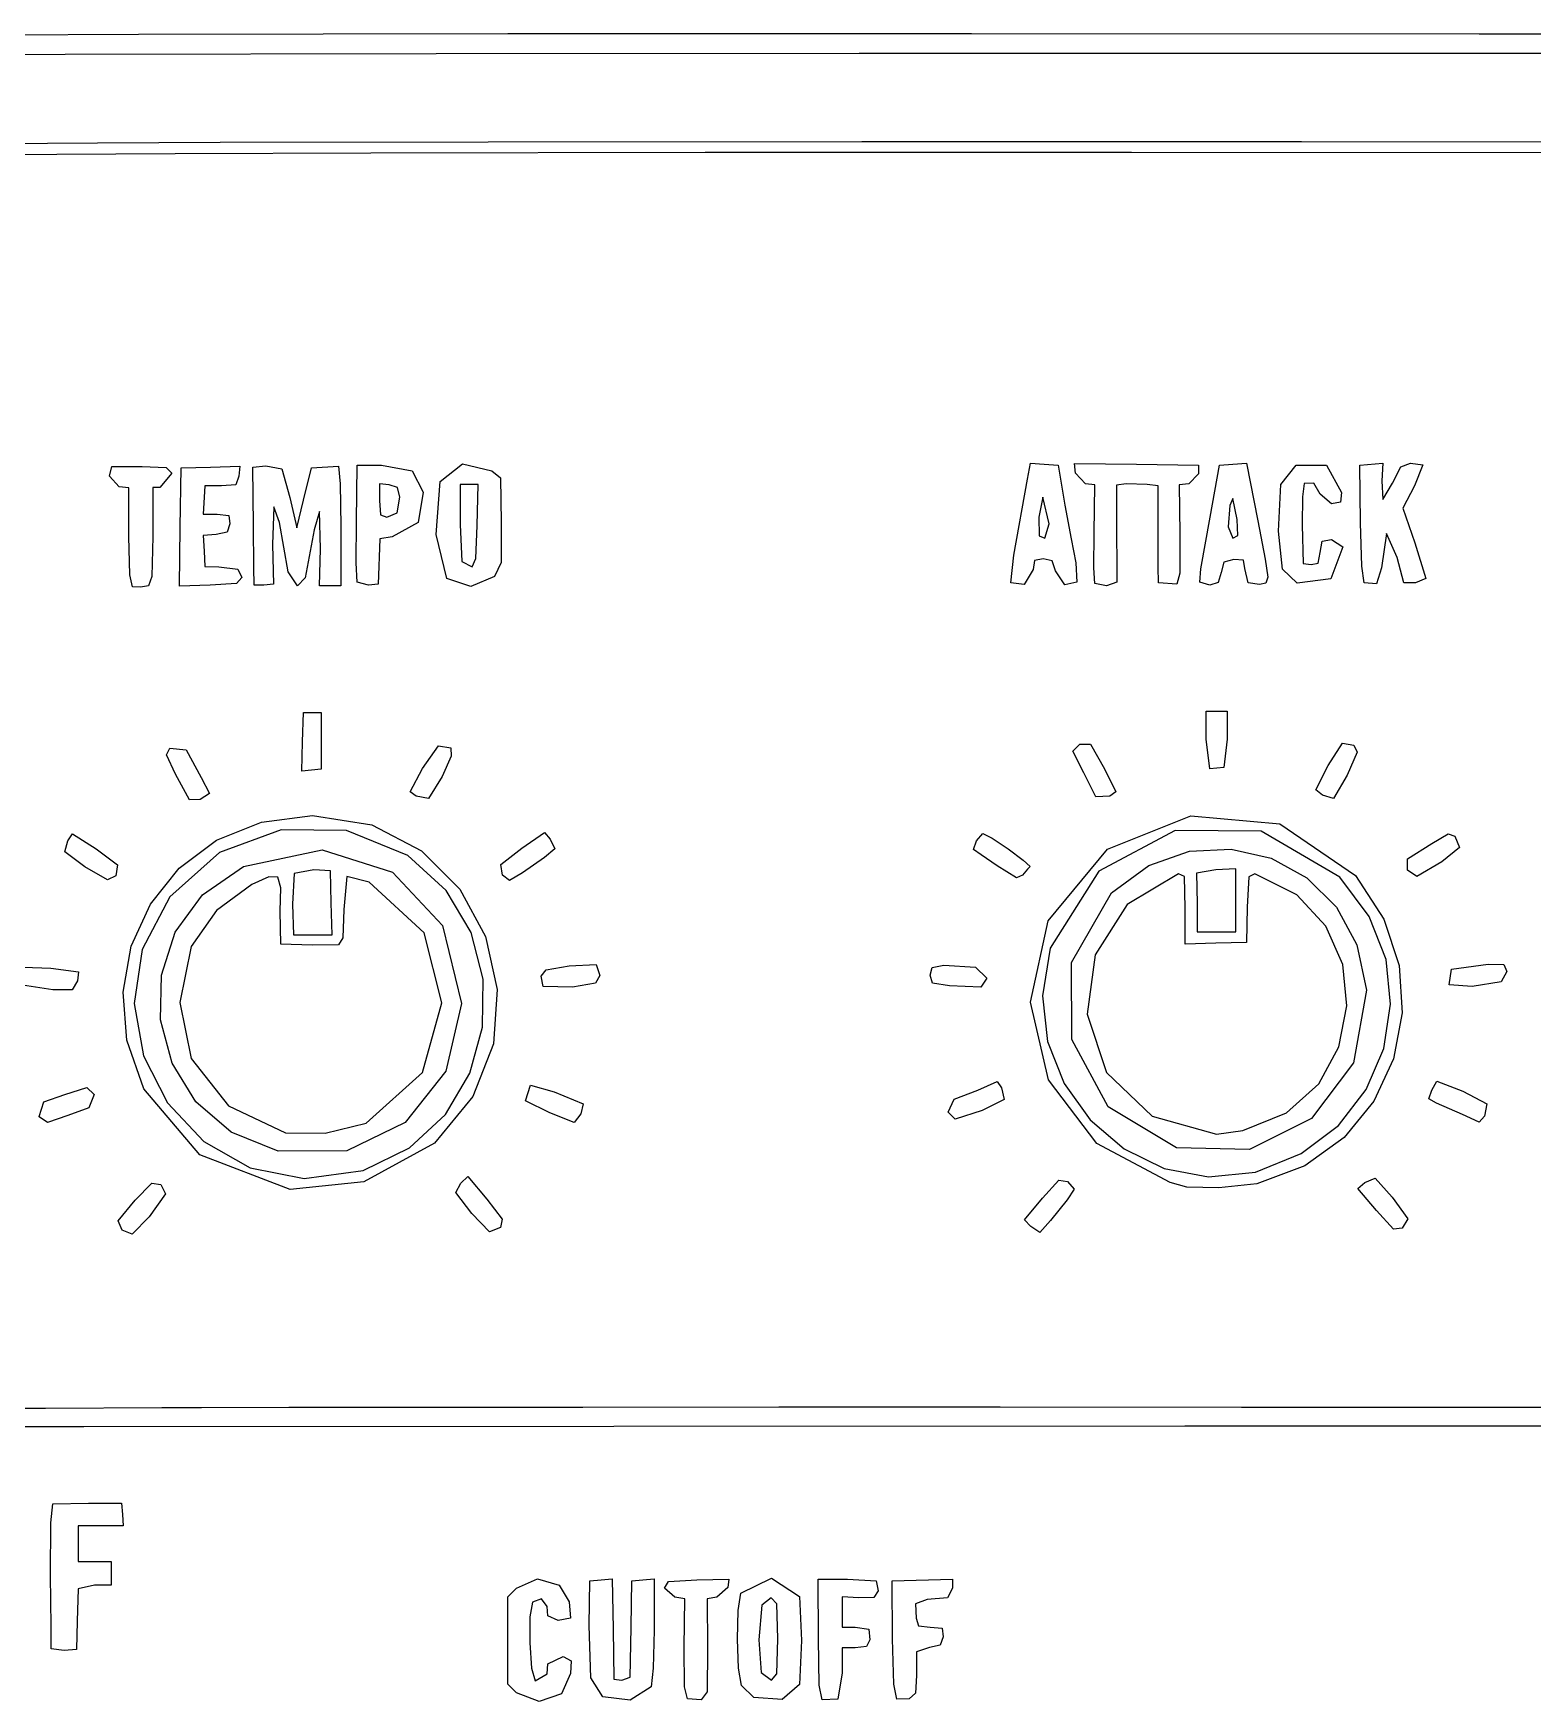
# Model space of a CAD drawing. Extents: x 0 to 142, y 0 to 84.
# Drawn here: x 34.91 to 56.18, y 60.68 to 84.35 of the extents above; entities that cross this region are included whole.
import ezdxf

# ---------------------------------------------------------------- set-up
doc = ezdxf.new("R2010")
doc.units = 0
doc.layers.get('0').update_dxf_attribs({"linetype": 'CONTINUOUS'})

msp = doc.modelspace()

# ---------------------------------------------------------------- linework, layer by layer
at = {"color": 0}
for p, q in [((33.2424, 84.322), (36.4063, 84.3372)), ((36.4063, 84.3372), (41.6429, 84.3456)), ((41.6429, 84.3456), (48.2244, 84.3485)), ((48.2244, 84.3485), (55.4246, 84.3428)), ((55.4246, 84.3428), (60.9974, 84.3386)), ((35.3631, 84.0465), (31.5268, 84.0341)), ((40.6287, 84.0564), (35.3631, 84.0465)), ((46.6302, 84.0617), (40.6287, 84.0564)), ((52.6729, 84.0617), (46.6302, 84.0617)), ((63.5275, 84.0588), (52.6729, 84.0617)), ((34.0486, 82.7857), (35.8235, 82.7952)), ((36.9245, 82.6396), (34.2222, 82.6258)), ((35.8235, 82.7952), (37.5638, 82.8036)), ((39.7013, 82.6505), (36.9245, 82.6396)), ((37.5638, 82.8036), (41.3646, 82.8104)), ((44.4458, 82.6576), (39.7013, 82.6505)), ((41.3646, 82.8104), (46.6644, 82.8132)), ((50.4941, 82.6576), (44.4458, 82.6576)), ((46.6644, 82.8132), (52.9057, 82.8118)), ((57.1817, 82.6505), (50.4941, 82.6576)), ((52.9057, 82.8118), (68.4967, 82.8065)), ((35.9929, 78.0644), (36.0246, 78.2024)), ((36.0246, 78.2024), (36.4546, 78.2024)), ((36.4546, 78.2024), (36.7965, 78.1886)), ((36.7965, 78.1886), (36.8762, 78.1085)), ((36.9976, 77.3437), (37.0099, 78.1816)), ((37.0099, 78.1816), (37.4248, 78.1925)), ((37.4248, 78.1925), (37.8411, 78.2052)), ((37.8411, 78.2052), (37.8273, 78.0658)), ((38.0256, 78.1953), (38.209, 78.2105)), ((38.0351, 77.3631), (38.0256, 78.1953)), ((38.209, 78.2105), (38.4404, 78.1692)), ((38.4404, 78.1692), (38.5519, 77.7628)), ((38.7463, 77.724), (38.8578, 78.1858)), ((38.8578, 78.1858), (39.2423, 78.2077)), ((39.2423, 78.2077), (39.2645, 77.9558)), ((39.4959, 77.421), (39.5069, 78.2228)), ((39.5069, 78.2228), (39.8544, 78.2214)), ((39.8544, 78.2214), (40.2869, 78.1431)), ((40.2869, 78.1431), (40.4414, 77.8397)), ((40.6837, 77.99), (40.9995, 78.2408)), ((40.9995, 78.2408), (41.4196, 78.1431)), ((41.4196, 78.1431), (41.5396, 78.0411)), ((49.0167, 78.0246), (49.0594, 78.2493)), ((49.0594, 78.2493), (49.2552, 78.2366)), ((49.2552, 78.2366), (49.4496, 78.2228)), ((49.4496, 78.2228), (49.5487, 77.6524)), ((49.6962, 78.1057), (49.6824, 78.2436)), ((49.6824, 78.2436), (50.5643, 78.2341)), ((50.5643, 78.2341), (51.4449, 78.2228)), ((51.4449, 78.2228), (51.4449, 78.0962)), ((51.6061, 77.4831), (51.7412, 78.2228)), ((51.7412, 78.2228), (51.9314, 78.2355)), ((51.9314, 78.2355), (52.1229, 78.2479)), ((52.1229, 78.2479), (52.2827, 77.4319)), ((52.6094, 77.9473), (52.8271, 78.2214)), ((52.8271, 78.2214), (53.2585, 78.2204)), ((53.2585, 78.2204), (53.4719, 77.8358)), ((53.7337, 78.2228), (54.0561, 78.2507)), ((53.7422, 77.4016), (53.7337, 78.2228)), ((54.0561, 78.2507), (54.0424, 77.997)), ((54.1927, 77.9653), (54.3112, 78.1967)), ((54.3112, 78.1967), (54.4491, 78.2518)), ((54.4491, 78.2518), (54.6269, 78.2242)), ((54.6269, 78.2242), (54.5056, 77.9268)), ((36.1308, 77.9141), (35.9929, 78.0644)), ((36.2687, 77.9004), (36.1308, 77.9141)), ((36.2687, 77.2086), (36.2687, 77.9004)), ((36.7083, 77.906), (36.6077, 77.906)), ((36.6077, 77.906), (36.6077, 77.2072)), ((36.8762, 78.1085), (36.7083, 77.906)), ((37.3475, 77.9268), (37.3228, 77.5243)), ((37.5804, 77.9268), (37.3475, 77.9268)), ((37.7857, 77.9445), (37.5804, 77.9268)), ((37.8273, 78.0658), (37.7857, 77.9445)), ((39.2645, 77.9558), (39.274, 77.3561)), ((39.9616, 77.9406), (39.824, 77.9544)), ((39.824, 77.9544), (39.824, 77.7187)), ((40.0801, 77.9046), (39.9616, 77.9406)), ((40.1133, 77.7656), (40.0801, 77.9046)), ((40.6287, 77.2365), (40.6837, 77.99)), ((41.2238, 77.9487), (40.9677, 77.9487)), ((40.9677, 77.9487), (40.9677, 77.3811)), ((41.2115, 77.3673), (41.2238, 77.9487)), ((41.5396, 78.0411), (41.5519, 77.4086)), ((48.8213, 76.9454), (49.0167, 78.0246)), ((49.8394, 77.9568), (49.6962, 78.1057)), ((49.9703, 77.9445), (49.8394, 77.9568)), ((49.9607, 77.2583), (49.9703, 77.9445)), ((50.4169, 77.9544), (50.2779, 77.9392)), ((50.2779, 77.9392), (50.2804, 77.2763)), ((50.7132, 77.9487), (50.4169, 77.9544)), ((50.8688, 77.9268), (50.7132, 77.9487)), ((50.8702, 77.2597), (50.8688, 77.9268)), ((51.3059, 77.9558), (51.1665, 77.9431)), ((51.1665, 77.9431), (51.1789, 77.2474)), ((51.4449, 78.0962), (51.3059, 77.9558)), ((52.5762, 77.2844), (52.6094, 77.9473)), ((52.9428, 77.9597), (52.9181, 77.7723)), ((53.0793, 77.9667), (52.9428, 77.9597)), ((53.1675, 77.8083), (53.0793, 77.9667)), ((54.0424, 77.997), (54.059, 77.7325)), ((54.059, 77.7325), (54.1927, 77.9653)), ((54.5056, 77.9268), (54.3401, 77.6111)), ((38.5519, 77.7628), (38.6514, 77.3299)), ((38.6514, 77.3299), (38.7463, 77.724)), ((39.824, 77.7187), (39.8392, 77.5187)), ((40.0763, 77.5437), (40.1133, 77.7656)), ((40.4414, 77.8397), (40.3722, 77.4072)), ((49.2358, 77.7695), (49.1793, 77.4831)), ((49.3254, 77.3878), (49.2358, 77.7695)), ((49.5487, 77.6524), (49.6341, 77.1772)), ((51.8887, 77.6496), (51.8626, 77.3451)), ((51.9285, 77.7476), (51.8887, 77.6496)), ((51.992, 77.4513), (51.9285, 77.7476)), ((52.9181, 77.7723), (52.9153, 77.3726)), ((53.3287, 77.6732), (53.1675, 77.8083)), ((53.4554, 77.6951), (53.3287, 77.6732)), ((53.4719, 77.8358), (53.4554, 77.6951)), ((37.3228, 77.5243), (37.5186, 77.5243)), ((37.5186, 77.5243), (37.6865, 77.5077)), ((37.6865, 77.5077), (37.7003, 77.3878)), ((38.3247, 77.6291), (38.3053, 77.0971)), ((38.403, 77.4086), (38.3247, 77.6291)), ((38.53, 76.7098), (38.403, 77.4086)), ((38.9724, 77.5656), (38.8952, 77.3053)), ((38.9848, 77.035), (38.9724, 77.5656)), ((39.4931, 76.8368), (39.4959, 77.421)), ((39.8392, 77.5187), (39.926, 77.4831)), ((39.926, 77.4831), (40.0763, 77.5437)), ((41.5519, 77.4086), (41.5491, 76.8396)), ((49.1793, 77.4831), (49.1822, 77.2199)), ((51.4752, 76.7524), (51.6061, 77.4831)), ((52.003, 77.2252), (51.992, 77.4513)), ((52.2827, 77.4319), (52.3889, 76.8862)), ((54.3401, 77.6111), (54.5123, 77.119)), ((36.2797, 76.6657), (36.2687, 77.2086)), ((36.6077, 77.2072), (36.5951, 76.6438)), ((36.9866, 76.5059), (36.9976, 77.3437)), ((37.5049, 77.2365), (37.3228, 77.2238)), ((37.3228, 77.2238), (37.3352, 77.0033)), ((37.6619, 77.2693), (37.5049, 77.2365)), ((37.7003, 77.3878), (37.6619, 77.2693)), ((38.0421, 76.7704), (38.0351, 77.3631)), ((38.8952, 77.3053), (38.7696, 76.6244)), ((39.274, 77.3561), (39.274, 76.5087)), ((39.8279, 77.1758), (39.8032, 76.5309)), ((40.0057, 77.2047), (39.8279, 77.1758)), ((40.3722, 77.4072), (40.0057, 77.2047)), ((40.7804, 76.6149), (40.6287, 77.2365)), ((40.9677, 77.3811), (40.9924, 76.8544)), ((41.1896, 76.896), (41.2115, 77.3673)), ((49.1822, 77.2199), (49.2637, 77.1867)), ((49.2637, 77.1867), (49.3254, 77.3878)), ((49.6341, 77.1772), (49.7032, 76.8368)), ((49.9593, 76.7652), (49.9607, 77.2583)), ((50.2804, 77.2763), (50.2832, 76.7941)), ((50.8702, 76.7775), (50.8702, 77.2597)), ((51.1789, 77.2474), (51.1761, 76.6907)), ((51.8626, 77.3451), (51.9285, 77.1867)), ((51.9285, 77.1867), (52.003, 77.2252)), ((52.6355, 76.7443), (52.5762, 77.2844)), ((52.9153, 77.3726), (52.9262, 76.8269)), ((53.7602, 76.787), (53.7422, 77.4016)), ((54.1087, 77.2502), (54.0385, 76.7662)), ((54.2604, 76.9112), (54.1087, 77.2502)), ((37.3352, 77.0033), (37.3475, 76.7842)), ((38.3053, 77.0971), (38.3219, 76.5309)), ((38.971, 76.5087), (38.9848, 77.035)), ((48.7786, 76.55), (48.8213, 76.9454)), ((53.1386, 76.8297), (53.1675, 76.9828)), ((53.1675, 76.9828), (53.1978, 77.1412)), ((53.1978, 77.1412), (53.3287, 77.1645)), ((53.4913, 77.0611), (53.3178, 76.6106)), ((53.3287, 77.1645), (53.4913, 77.0611)), ((54.5123, 77.119), (54.6696, 76.612)), ((37.3475, 76.7842), (37.5461, 76.7789)), ((37.5461, 76.7789), (37.8146, 76.7443)), ((37.8146, 76.7443), (37.87, 76.6258)), ((38.0464, 76.5168), (38.0421, 76.7704)), ((38.6609, 76.5087), (38.53, 76.7098)), ((39.5055, 76.5609), (39.4931, 76.8368)), ((40.9924, 76.8544), (41.1371, 76.7775)), ((41.1371, 76.7775), (41.1896, 76.896)), ((41.5491, 76.8396), (41.4542, 76.6424)), ((49.0954, 76.7429), (48.9673, 76.5267)), ((49.1162, 76.8696), (49.0954, 76.7429)), ((49.24, 76.8904), (49.1162, 76.8696)), ((49.367, 76.8657), (49.24, 76.8904)), ((49.4136, 76.7211), (49.367, 76.8657)), ((49.5445, 76.5253), (49.4136, 76.7211)), ((49.7032, 76.8368), (49.7156, 76.5598)), ((49.9703, 76.5404), (49.9593, 76.7652)), ((50.2832, 76.7941), (50.2832, 76.5623)), ((50.873, 76.5514), (50.8702, 76.7775)), ((51.4615, 76.5598), (51.4752, 76.7524)), ((51.7631, 76.6988), (51.7218, 76.5556)), ((51.8033, 76.8463), (51.7631, 76.6988)), ((51.9423, 76.8823), (51.8033, 76.8463)), ((52.0788, 76.8752), (51.9423, 76.8823)), ((52.1021, 76.7553), (52.0788, 76.8752)), ((52.1462, 76.5528), (52.1021, 76.7553)), ((52.3889, 76.8862), (52.426, 76.63)), ((52.8422, 76.5485), (52.6355, 76.7443)), ((52.9262, 76.8269), (53.0408, 76.8131)), ((53.0408, 76.8131), (53.1386, 76.8297)), ((53.7944, 76.5514), (53.7602, 76.787)), ((54.0385, 76.7662), (53.9679, 76.5376)), ((54.3567, 76.5514), (54.2604, 76.9112)), ((36.3209, 76.4949), (36.2797, 76.6657)), ((36.4314, 76.4907), (36.3209, 76.4949)), ((36.5471, 76.5087), (36.4314, 76.4907)), ((36.5951, 76.6438), (36.5471, 76.5087)), ((37.4205, 76.5182), (36.9866, 76.5059)), ((37.7956, 76.5433), (37.4205, 76.5182)), ((37.87, 76.6258), (37.7956, 76.5433)), ((38.184, 76.5168), (38.0464, 76.5168)), ((38.3219, 76.5309), (38.184, 76.5168)), ((38.7696, 76.6244), (38.6609, 76.5087)), ((39.274, 76.5087), (38.971, 76.5087)), ((39.6656, 76.5168), (39.5055, 76.5609)), ((39.8032, 76.5309), (39.6656, 76.5168)), ((41.118, 76.4977), (40.7804, 76.6149)), ((41.4542, 76.6424), (41.118, 76.4977)), ((48.9673, 76.5267), (48.7786, 76.55)), ((49.7156, 76.5598), (49.5445, 76.5253)), ((50.1371, 76.5101), (49.9703, 76.5404)), ((50.2832, 76.5623), (50.1371, 76.5101)), ((51.1348, 76.5309), (50.873, 76.5514)), ((51.1761, 76.6907), (51.1348, 76.5309)), ((51.6033, 76.5168), (51.4615, 76.5598)), ((51.7218, 76.5556), (51.6033, 76.5168)), ((52.3074, 76.5295), (52.1462, 76.5528)), ((52.397, 76.5485), (52.3074, 76.5295)), ((52.426, 76.63), (52.397, 76.5485)), ((53.3178, 76.6106), (52.8422, 76.5485)), ((53.9679, 76.5376), (53.7944, 76.5514)), ((54.5207, 76.5514), (54.3567, 76.5514)), ((54.6696, 76.612), (54.5207, 76.5514)), ((38.7325, 74.2943), (38.7449, 74.7102)), ((38.7449, 74.7102), (38.9985, 74.7102)), ((38.9985, 74.7102), (38.9985, 73.9055)), ((51.5511, 74.3327), (51.5511, 74.731)), ((51.5511, 74.731), (51.8474, 74.731)), ((51.8474, 74.731), (51.8474, 74.3327)), ((51.6033, 73.9126), (51.5511, 74.3327)), ((51.8474, 74.3327), (51.8019, 73.9292)), ((36.8032, 74.1094), (36.8473, 74.2047)), ((36.9288, 73.8353), (36.8032, 74.1094)), ((36.8473, 74.2047), (37.0787, 74.1811)), ((37.0787, 74.1811), (37.2953, 73.7898)), ((38.7202, 73.8794), (38.7325, 74.2943)), ((40.4315, 73.9151), (40.6605, 74.2379)), ((40.6605, 74.2379), (40.8354, 74.2086)), ((40.8354, 74.2086), (40.8411, 74.0914)), ((49.6577, 74.1645), (49.7582, 74.2611)), ((49.8147, 73.8572), (49.6577, 74.1645)), ((49.7582, 74.2611), (49.9085, 74.2625)), ((49.9085, 74.2625), (50.1082, 73.9126)), ((53.2846, 73.962), (53.4843, 74.2777)), ((53.4843, 74.2777), (53.6483, 74.2474)), ((53.6952, 74.1468), (53.552, 73.8244)), ((53.6483, 74.2474), (53.6952, 74.1468)), ((38.8592, 73.8918), (38.7202, 73.8794)), ((38.9985, 73.9055), (38.8592, 73.8918)), ((40.2565, 73.5873), (40.4315, 73.9151)), ((40.8411, 74.0914), (40.7127, 73.8036)), ((49.9844, 73.5143), (49.8147, 73.8572)), ((50.1082, 73.9126), (50.2722, 73.5859)), ((51.8019, 73.9292), (51.6033, 73.9126)), ((53.1054, 73.6163), (53.2846, 73.962)), ((37.127, 73.473), (36.9288, 73.8353)), ((37.2953, 73.7898), (37.411, 73.5637)), ((40.7127, 73.8036), (40.5183, 73.4921)), ((53.552, 73.8244), (53.3562, 73.4907)), ((37.2816, 73.4797), (37.127, 73.473)), ((37.411, 73.5637), (37.2816, 73.4797)), ((40.3461, 73.5238), (40.2565, 73.5873)), ((40.5183, 73.4921), (40.3461, 73.5238)), ((50.1826, 73.5238), (49.9844, 73.5143)), ((50.2722, 73.5859), (50.1826, 73.5238)), ((53.2007, 73.5376), (53.1054, 73.6163)), ((53.3562, 73.4907), (53.2007, 73.5376)), ((37.513, 72.8984), (38.1483, 73.1573)), ((38.1483, 73.1573), (38.8719, 73.2483)), ((38.8719, 73.2483), (39.715, 73.116)), ((50.1523, 72.7728), (51.3348, 73.2441)), ((51.3348, 73.2441), (52.5942, 73.1326)), ((35.403, 72.8885), (35.4707, 72.989)), ((35.4707, 72.989), (35.8055, 72.777)), ((38.4281, 73.0472), (37.5543, 72.7273)), ((39.3555, 73.0388), (38.4281, 73.0472)), ((40.2262, 72.6817), (39.3555, 73.0388)), ((39.715, 73.116), (40.4192, 72.7509)), ((41.8412, 72.7851), (42.1665, 73.0098)), ((42.1665, 73.0098), (42.2437, 72.9135)), ((42.2437, 72.9135), (42.3115, 72.7756)), ((48.2921, 72.8913), (48.3842, 72.9961)), ((48.3842, 72.9961), (48.514, 72.9287)), ((48.514, 72.9287), (48.7412, 72.777)), ((51.1101, 73.0373), (50.0295, 72.4627)), ((52.3311, 73.0278), (51.1101, 73.0373)), ((53.4501, 72.3731), (52.3311, 73.0278)), ((52.5942, 73.1326), (53.672, 72.3967)), ((54.7522, 72.8528), (54.985, 72.989)), ((54.985, 72.989), (55.0774, 72.959)), ((55.0774, 72.959), (55.1462, 72.795)), ((35.3617, 72.7329), (35.403, 72.8885)), ((35.6457, 72.5234), (35.3617, 72.7329)), ((35.8055, 72.777), (36.1086, 72.5509)), ((37.5543, 72.7273), (36.8487, 72.0961)), ((36.9838, 72.5015), (37.513, 72.8984)), ((37.8933, 72.5276), (39.0123, 72.7618)), ((39.0123, 72.7618), (40.0071, 72.4475)), ((40.7705, 72.1872), (40.2262, 72.6817)), ((40.4192, 72.7509), (40.9635, 72.2051)), ((41.5466, 72.5551), (41.8412, 72.7851)), ((42.3115, 72.7756), (42.164, 72.6528)), ((48.2519, 72.7675), (48.2921, 72.8913)), ((48.3581, 72.693), (48.2519, 72.7675)), ((48.5881, 72.5371), (48.3581, 72.693)), ((48.7412, 72.777), (48.956, 72.6172)), ((49.3078, 71.7543), (50.1523, 72.7728)), ((50.7393, 72.5428), (51.3168, 72.7452)), ((51.3168, 72.7452), (51.9053, 72.7742)), ((51.9053, 72.7742), (52.4715, 72.6433)), ((54.4089, 72.6338), (54.7522, 72.8528)), ((55.1462, 72.795), (54.8968, 72.5936)), ((35.9668, 72.336), (35.6457, 72.5234)), ((36.1086, 72.5509), (36.0825, 72.3925)), ((36.5746, 71.9928), (36.9838, 72.5015)), ((37.3119, 72.1237), (37.8933, 72.5276)), ((38.8938, 72.4778), (38.6154, 72.427)), ((39.1266, 72.4669), (38.8938, 72.4778)), ((39.1375, 72.0108), (39.1266, 72.4669)), ((40.0071, 72.4475), (40.7183, 71.6883)), ((41.5699, 72.402), (41.5466, 72.5551)), ((41.8511, 72.438), (41.6662, 72.3265)), ((42.164, 72.6528), (41.8511, 72.438)), ((48.8625, 72.3678), (48.5881, 72.5371)), ((49.0167, 72.4877), (48.9437, 72.4048)), ((48.956, 72.6172), (49.0527, 72.5262)), ((49.0527, 72.5262), (49.0167, 72.4877)), ((50.0295, 72.4627), (49.3377, 71.3659)), ((50.2073, 72.1526), (50.7393, 72.5428)), ((51.689, 72.4793), (51.4131, 72.4337)), ((51.974, 72.4916), (51.689, 72.4793)), ((51.974, 72.0453), (51.974, 72.4916)), ((52.4715, 72.6433), (52.9816, 72.3635)), ((54.4079, 72.4726), (54.4089, 72.6338)), ((54.5387, 72.3868), (54.4079, 72.4726)), ((54.8968, 72.5936), (54.5387, 72.3868)), ((36.0825, 72.3925), (35.9668, 72.336)), ((38.0132, 72.2711), (37.513, 71.9018)), ((38.2545, 72.3801), (38.0132, 72.2711)), ((38.3798, 72.3745), (38.2545, 72.3801)), ((38.4224, 72.2231), (38.3798, 72.3745)), ((38.4168, 71.8936), (38.4224, 72.2231)), ((38.6154, 72.427), (38.5893, 71.9899)), ((39.3608, 72.3829), (39.3167, 71.9183)), ((39.6766, 72.3029), (39.3608, 72.3829)), ((40.4594, 71.5836), (39.6766, 72.3029)), ((40.9635, 72.2051), (41.3272, 71.5328)), ((41.6662, 72.3265), (41.5699, 72.402)), ((48.9437, 72.4048), (48.8625, 72.3678)), ((51.1598, 72.4228), (50.4292, 71.9861)), ((51.2424, 72.3829), (51.1598, 72.4228)), ((51.2547, 71.9377), (51.2424, 72.3829)), ((51.4131, 72.4337), (51.4244, 72.0012)), ((52.1561, 72.3815), (52.1339, 71.9501)), ((52.24, 72.4228), (52.1561, 72.3815)), ((52.8366, 72.1265), (52.24, 72.4228)), ((52.9816, 72.3635), (53.3989, 71.9501)), ((53.866, 71.8178), (53.4501, 72.3731)), ((53.672, 72.3967), (54.0727, 71.7808)), ((36.3029, 71.3976), (36.5746, 71.9928)), ((36.8487, 72.0961), (36.4575, 71.3507)), ((36.926, 71.5945), (37.3119, 72.1237)), ((38.5893, 71.9899), (38.6045, 71.556)), ((39.1502, 71.556), (39.1375, 72.0108)), ((41.1247, 71.5878), (40.7705, 72.1872)), ((49.6397, 71.1659), (50.2073, 72.1526)), ((50.4292, 71.9861), (49.9787, 71.272)), ((51.4244, 72.0012), (51.4244, 71.5987)), ((51.974, 71.5987), (51.974, 72.0453)), ((53.2515, 71.6813), (52.8366, 72.1265)), ((37.513, 71.9018), (37.1507, 71.392)), ((38.4224, 71.4266), (38.4168, 71.8936)), ((39.3167, 71.9183), (39.303, 71.5148)), ((49.0594, 70.6025), (49.3078, 71.7543)), ((51.2547, 71.4266), (51.2547, 71.9377)), ((52.1339, 71.9501), (52.1229, 71.4498)), ((53.3989, 71.9501), (53.691, 71.4156)), ((54.1031, 71.2061), (53.866, 71.8178)), ((54.0727, 71.7808), (54.2893, 71.1207)), ((36.7288, 70.987), (36.926, 71.5945)), ((38.6045, 71.556), (39.1502, 71.556)), ((39.303, 71.5148), (39.2423, 71.4142)), ((40.7099, 70.594), (40.4594, 71.5836)), ((40.7183, 71.6883), (40.9857, 70.5831)), ((41.2944, 70.9263), (41.1247, 71.5878)), ((41.3272, 71.5328), (41.4927, 70.7831)), ((51.4244, 71.5987), (51.974, 71.5987)), ((53.4885, 71.1369), (53.2515, 71.6813)), ((36.1858, 70.7443), (36.3029, 71.3976)), ((36.4575, 71.3507), (36.3456, 70.5817)), ((37.1507, 71.392), (36.9933, 70.5982)), ((38.8676, 71.4086), (38.4224, 71.4266)), ((39.2423, 71.4142), (38.8676, 71.4086)), ((49.3377, 71.3659), (49.2277, 70.6935)), ((49.9787, 71.272), (49.863, 70.4303)), ((51.689, 71.4375), (51.2547, 71.4266)), ((52.1229, 71.4498), (51.689, 71.4375)), ((53.691, 71.4156), (53.8247, 70.7718)), ((34.7748, 71.0985), (35.1607, 71.0819)), ((35.1607, 71.0819), (35.5533, 71.0336)), ((35.5533, 71.0336), (35.541, 70.9027)), ((42.1185, 70.9704), (42.1887, 71.06)), ((42.1887, 71.06), (42.5125, 71.1151)), ((42.5125, 71.1151), (42.8957, 71.1345)), ((42.8957, 71.1345), (42.9493, 70.9799)), ((47.6345, 70.9842), (47.662, 71.0957)), ((47.662, 71.0957), (47.8303, 71.1246)), ((47.8303, 71.1246), (48.2808, 71.0971)), ((48.2808, 71.0971), (48.4396, 70.9415)), ((49.6454, 70.0733), (49.6397, 71.1659)), ((53.5492, 70.5485), (53.4885, 71.1369)), ((54.168, 70.5721), (54.1031, 71.2061)), ((54.2893, 71.1207), (54.3306, 70.4494)), ((55.0002, 70.8491), (55.0319, 71.0681)), ((55.0319, 71.0681), (55.5516, 71.1398)), ((55.5516, 71.1398), (55.7735, 71.1369)), ((55.819, 71.0378), (55.7389, 70.8903)), ((55.7735, 71.1369), (55.819, 71.0378)), ((35.1896, 70.7789), (34.7582, 70.8448)), ((35.541, 70.9027), (35.4637, 70.776)), ((36.7164, 70.3502), (36.7288, 70.987)), ((41.2845, 70.2483), (41.2944, 70.9263)), ((41.4927, 70.7831), (41.439, 70.0098)), ((42.1474, 70.823), (42.1185, 70.9704)), ((42.5633, 70.8145), (42.1474, 70.823)), ((42.8886, 70.8699), (42.5633, 70.8145)), ((42.9493, 70.9799), (42.8886, 70.8699)), ((47.6705, 70.8713), (47.6345, 70.9842)), ((47.9104, 70.8325), (47.6705, 70.8713)), ((48.3553, 70.8159), (47.9104, 70.8325)), ((48.4396, 70.9415), (48.3553, 70.8159)), ((55.3268, 70.8244), (55.0002, 70.8491)), ((55.7389, 70.8903), (55.3268, 70.8244)), ((35.4637, 70.776), (35.1896, 70.7789)), ((36.2398, 70.061), (36.1858, 70.7443)), ((36.3456, 70.5817), (36.4765, 69.8391)), ((36.9933, 70.5982), (37.1521, 69.8045)), ((40.4329, 69.6048), (40.7099, 70.594)), ((40.9857, 70.5831), (40.7638, 69.6225)), ((49.313, 69.5), (49.0594, 70.6025)), ((49.2277, 70.6935), (49.3021, 70.0444)), ((53.4349, 69.9657), (53.5492, 70.5485)), ((53.8247, 70.7718), (53.643, 69.7385)), ((54.0713, 69.9453), (54.168, 70.5721)), ((36.8819, 69.7343), (36.7164, 70.3502)), ((49.863, 70.4303), (50.1357, 69.6048)), ((54.3306, 70.4494), (54.2078, 69.7978)), ((41.1043, 69.5935), (41.2845, 70.2483)), ((50.1618, 69.1155), (49.6454, 70.0733)), ((36.4822, 69.372), (36.2398, 70.061)), ((36.4765, 69.8391), (36.8184, 69.172)), ((41.439, 70.0098), (41.1498, 69.2644)), ((49.3021, 70.0444), (49.5363, 69.4489)), ((53.1481, 69.4436), (53.4349, 69.9657)), ((53.8219, 69.3621), (54.0713, 69.9453)), ((37.2181, 69.1857), (36.8819, 69.7343)), ((37.1521, 69.8045), (37.6798, 69.1307)), ((39.6325, 68.8827), (40.4329, 69.6048)), ((40.7638, 69.6225), (40.1877, 68.8964)), ((50.1357, 69.6048), (50.7848, 68.986)), ((53.643, 69.7385), (53.0475, 68.9487)), ((54.2078, 69.7978), (53.9295, 69.1981)), ((35.3617, 69.2919), (35.6704, 69.3924)), ((35.6704, 69.3924), (35.778, 69.2891)), ((37.2759, 68.4361), (36.4822, 69.372)), ((40.7582, 69.0079), (41.1043, 69.5935)), ((41.8938, 69.2009), (41.9682, 69.4256)), ((41.9682, 69.4256), (42.3016, 69.3304)), ((48.3126, 69.3526), (48.587, 69.4764)), ((48.587, 69.4764), (48.6502, 69.3843)), ((48.6502, 69.3843), (48.6847, 69.2217)), ((49.9981, 68.5959), (49.313, 69.5)), ((49.5363, 69.4489), (49.9071, 68.931)), ((52.6934, 69.0316), (53.1481, 69.4436)), ((53.4278, 68.8538), (53.8219, 69.3621)), ((54.7508, 69.3512), (54.8238, 69.4806)), ((54.8238, 69.4806), (55.1917, 69.3374)), ((34.9967, 68.9776), (35.06, 69.1857)), ((35.06, 69.1857), (35.3617, 69.2919)), ((35.778, 69.2891), (35.6993, 69.1003)), ((36.8184, 69.172), (37.3338, 68.6262)), ((37.7211, 68.7546), (37.2181, 69.1857)), ((37.6798, 69.1307), (38.4912, 68.7462)), ((41.1498, 69.2644), (40.6026, 68.5987)), ((42.2381, 69.0301), (41.8938, 69.2009)), ((42.3016, 69.3304), (42.7136, 69.1568)), ((42.7136, 69.1568), (42.6805, 69.015)), ((47.8924, 69.0397), (47.9778, 69.227)), ((47.9778, 69.227), (48.3126, 69.3526)), ((48.6847, 69.2217), (48.3732, 69.0644)), ((53.9295, 69.1981), (53.5079, 68.6816)), ((54.7109, 69.2298), (54.7508, 69.3512)), ((54.8199, 69.1706), (54.7109, 69.2298)), ((55.1889, 69.0093), (54.8199, 69.1706)), ((55.1917, 69.3374), (55.5336, 69.1582)), ((55.5336, 69.1582), (55.5004, 68.9846)), ((34.9967, 68.9762), (34.9967, 68.9776)), ((35.1138, 68.895), (34.9967, 68.9762)), ((35.4044, 68.9942), (35.1138, 68.895)), ((35.6993, 69.1003), (35.4044, 68.9942)), ((40.1877, 68.8964), (39.358, 68.49)), ((40.2512, 68.5341), (40.7582, 69.0079)), ((42.5856, 68.8922), (42.2381, 69.0301)), ((42.6805, 69.015), (42.5856, 68.8922)), ((47.9901, 68.9405), (47.8924, 69.0397)), ((48.3732, 69.0644), (47.9901, 68.9405)), ((49.9071, 68.931), (50.3894, 68.52)), ((51.132, 68.5327), (50.1618, 69.1155)), ((50.7848, 68.986), (51.6985, 68.7268)), ((52.0718, 68.7821), (52.6934, 69.0316)), ((53.0475, 68.9487), (52.167, 68.5119)), ((55.4246, 68.8979), (55.1889, 69.0093)), ((55.5004, 68.9846), (55.4246, 68.8979)), ((38.3854, 68.4872), (37.7211, 68.7546)), ((38.4912, 68.7462), (39.0521, 68.7433)), ((39.0521, 68.7433), (39.6325, 68.8827)), ((51.6985, 68.7268), (52.0718, 68.7821)), ((52.9015, 68.4526), (53.4278, 68.8538)), ((53.5079, 68.6816), (52.9512, 68.2805)), ((38.5547, 67.9415), (37.2759, 68.4361)), ((37.3338, 68.6262), (37.991, 68.253)), ((39.358, 68.49), (38.3854, 68.4872)), ((39.5912, 68.2142), (40.2512, 68.5341)), ((40.6026, 68.5987), (39.6007, 68.0501)), ((51.0427, 68.042), (49.9981, 68.5959)), ((50.3894, 68.52), (50.9556, 68.2417)), ((52.167, 68.5119), (51.132, 68.5327)), ((52.251, 68.1909), (52.9015, 68.4526)), ((37.991, 68.253), (38.7544, 68.0999)), ((38.7544, 68.0999), (39.5912, 68.2142)), ((50.9556, 68.2417), (51.5856, 68.1232)), ((51.5856, 68.1232), (52.251, 68.1909)), ((52.9512, 68.2805), (52.2704, 68.0226)), ((36.3583, 67.7898), (36.5951, 68.035)), ((36.5951, 68.035), (36.7192, 68.0131)), ((36.7192, 68.0131), (36.7894, 67.8808)), ((39.6007, 68.0501), (38.5547, 67.9415)), ((40.9056, 67.9027), (40.9787, 68.0339)), ((40.9787, 68.0339), (41.0778, 68.126)), ((41.0778, 68.126), (41.3452, 67.8078)), ((49.2277, 67.8201), (49.4619, 68.078)), ((49.4619, 68.078), (49.5847, 68.0586)), ((49.681, 67.9496), (49.579, 67.7968)), ((49.5847, 68.0586), (49.681, 67.9496)), ((51.2755, 67.9771), (51.0427, 68.042)), ((51.7317, 67.9648), (51.2755, 67.9771)), ((52.2704, 68.0226), (51.7317, 67.9648)), ((53.7023, 67.9595), (53.8014, 68.042)), ((53.9669, 67.6437), (53.7023, 67.9595)), ((53.8014, 68.042), (53.9475, 68.1041)), ((53.9475, 68.1041), (54.1913, 67.8367)), ((36.1184, 67.4977), (36.3583, 67.7898)), ((36.7894, 67.8808), (36.5552, 67.5555)), ((41.1346, 67.601), (40.9056, 67.9027)), ((41.3452, 67.8078), (41.5657, 67.5224)), ((48.9726, 67.5143), (49.2277, 67.8201)), ((49.579, 67.7968), (49.3448, 67.5033)), ((54.1913, 67.8367), (54.4132, 67.5266)), ((36.1735, 67.3682), (36.1184, 67.4977)), ((36.5552, 67.5555), (36.3142, 67.3075)), ((41.3865, 67.3435), (41.1346, 67.601)), ((41.5657, 67.5224), (41.5382, 67.4053)), ((49.0636, 67.4176), (48.9726, 67.5143)), ((49.3448, 67.5033), (49.1931, 67.335)), ((54.2078, 67.3806), (53.9669, 67.6437)), ((54.4132, 67.5266), (54.3306, 67.3943)), ((36.3142, 67.3075), (36.1735, 67.3682)), ((41.5382, 67.4053), (41.3865, 67.3435)), ((49.1931, 67.335), (49.0636, 67.4176)), ((54.3306, 67.3943), (54.2078, 67.3806)), ((31.7486, 64.8339), (35.0835, 64.8423)), ((35.0835, 64.8423), (36.7344, 64.849)), ((36.7344, 64.849), (37.2992, 64.8518)), ((37.2992, 64.8518), (38.5367, 64.8547)), ((38.5367, 64.8547), (40.3655, 64.8561)), ((40.3655, 64.8561), (42.7083, 64.8561)), ((42.7083, 64.8561), (45.4889, 64.8575)), ((45.4889, 64.8575), (48.6297, 64.8575)), ((48.6297, 64.8575), (52.0513, 64.8561)), ((52.0513, 64.8561), (55.6782, 64.8547)), ((55.6782, 64.8547), (63.252, 64.8533)), ((35.6277, 64.5763), (28.2994, 64.5679)), ((43.1504, 64.5816), (35.6277, 64.5763)), ((51.2491, 64.5859), (43.1504, 64.5816)), ((60.3141, 64.5873), (51.2491, 64.5859)), ((35.1607, 63.2121), (35.1896, 63.482)), ((35.1896, 63.482), (35.6969, 63.4929)), ((35.6969, 63.4929), (36.1625, 63.4919)), ((36.1625, 63.4919), (36.1763, 63.3331)), ((35.1579, 62.4649), (35.1607, 63.2121)), ((36.1763, 63.3331), (36.1887, 63.1733)), ((36.1887, 63.1733), (35.5494, 63.1733)), ((35.5494, 63.1733), (35.5494, 62.6664)), ((35.5494, 62.6664), (36.0151, 62.6664)), ((36.0151, 62.6664), (36.0151, 62.3274)), ((35.1648, 61.7456), (35.1579, 62.4649)), ((35.5466, 62.2748), (35.5367, 61.8187)), ((35.7823, 62.3274), (35.5466, 62.2748)), ((36.0151, 62.3274), (35.7823, 62.3274)), ((41.6444, 62.1647), (41.7682, 62.2886)), ((41.7682, 62.2886), (42.0659, 62.417)), ((42.0659, 62.417), (42.3746, 62.3288)), ((42.3746, 62.3288), (42.5154, 62.0945)), ((42.7965, 61.7555), (42.8089, 62.3905)), ((42.8089, 62.3905), (42.9673, 62.4046)), ((42.9673, 62.4046), (43.1243, 62.417)), ((43.1243, 62.417), (43.1366, 61.7058)), ((43.3931, 61.7347), (43.4012, 62.3905)), ((43.4012, 62.3905), (43.561, 62.4046)), ((43.561, 62.4046), (43.7198, 62.417)), ((43.7198, 62.417), (43.7198, 61.692)), ((43.8672, 62.2847), (43.9237, 62.3796)), ((44.0119, 62.1577), (43.8672, 62.2847)), ((43.9237, 62.3796), (44.3248, 62.4032)), ((44.3248, 62.4032), (44.7809, 62.4156)), ((44.7657, 62.297), (44.6112, 62.1577)), ((44.7809, 62.4156), (44.7657, 62.297)), ((44.9516, 62.2155), (45.3856, 62.4265)), ((45.3856, 62.4265), (45.7824, 62.169)), ((46.0498, 61.5678), (46.0484, 62.4127)), ((46.0484, 62.4127), (46.4647, 62.4127)), ((46.4647, 62.4127), (46.8711, 62.3919)), ((46.8711, 62.3919), (46.8976, 62.2501)), ((47.0987, 62.3905), (47.9531, 62.4156)), ((47.1039, 61.5668), (47.0987, 62.3905)), ((47.9531, 62.2875), (47.8815, 62.1482)), ((47.9531, 62.4156), (47.9531, 62.2875)), ((41.6444, 60.9244), (41.6444, 62.1647)), ((41.9943, 62.0889), (41.9587, 61.8793)), ((42.1199, 62.1358), (41.9943, 62.0889)), ((42.201, 62.0268), (42.1199, 62.1358)), ((42.2106, 61.8931), (42.201, 62.0268)), ((42.5154, 62.0945), (42.5344, 61.8628)), ((44.1551, 62.1372), (44.0119, 62.1577)), ((44.1456, 61.4426), (44.1551, 62.1372)), ((44.6112, 62.1577), (44.4733, 62.1372)), ((44.4733, 62.1372), (44.4789, 61.4331)), ((44.9143, 61.9718), (44.9516, 62.2155)), ((45.248, 62.0476), (45.2067, 61.5555)), ((45.3817, 62.151), (45.248, 62.0476)), ((45.4628, 62.0642), (45.3817, 62.151)), ((45.4766, 61.5654), (45.4628, 62.0642)), ((45.7824, 62.169), (45.8128, 61.5431)), ((46.6259, 62.1496), (46.386, 62.1619)), ((46.386, 62.1619), (46.386, 61.7347)), ((46.8355, 62.1552), (46.6259, 62.1496)), ((46.8976, 62.2501), (46.8355, 62.1552)), ((47.5933, 62.1273), (47.4292, 62.0628)), ((47.4292, 62.0628), (47.4391, 61.8613)), ((47.8815, 62.1482), (47.5933, 62.1273)), ((35.5367, 61.8187), (35.5272, 61.4179)), ((41.9587, 61.8793), (41.9559, 61.51)), ((42.3594, 61.8285), (42.2106, 61.8931)), ((42.5344, 61.8628), (42.3594, 61.8285)), ((44.9047, 61.5625), (44.9143, 61.9718)), ((47.4391, 61.8613), (47.4708, 61.7527)), ((35.1675, 61.426), (35.1648, 61.7456)), ((42.8226, 61.0126), (42.7965, 61.7555)), ((43.1366, 61.7058), (43.1479, 60.9935)), ((43.3846, 61.2553), (43.3931, 61.7347)), ((43.7198, 61.692), (43.706, 61.1505)), ((44.9185, 61.1519), (44.9047, 61.5625)), ((45.2067, 61.5555), (45.2367, 61.0884)), ((45.4628, 61.0704), (45.4766, 61.5654)), ((46.0608, 60.9092), (46.0498, 61.5678)), ((46.386, 61.7347), (46.5737, 61.7347)), ((46.5737, 61.7347), (46.7678, 61.7058)), ((46.779, 61.5541), (46.7307, 61.4578)), ((46.7678, 61.7058), (46.779, 61.5541)), ((47.1191, 60.9258), (47.1039, 61.5668)), ((47.4708, 61.7527), (47.6373, 61.7347)), ((47.6373, 61.7347), (47.8042, 61.7181)), ((47.818, 61.5968), (47.7795, 61.4786)), ((47.8042, 61.7181), (47.818, 61.5968)), ((35.348, 61.4041), (35.1675, 61.426)), ((35.5272, 61.4179), (35.348, 61.4041)), ((41.9559, 61.51), (41.982, 61.1519)), ((42.2134, 61.2151), (42.4286, 61.3184)), ((42.4286, 61.3184), (42.5443, 61.2553)), ((44.1494, 60.8887), (44.1456, 61.4426)), ((44.4789, 61.4331), (44.4708, 60.8171)), ((45.8128, 61.5431), (45.781, 60.9177)), ((46.5723, 61.4384), (46.386, 61.4384)), ((46.386, 61.4384), (46.386, 61.0828)), ((46.7307, 61.4578), (46.5723, 61.4384)), ((47.625, 61.4468), (47.4405, 61.3833)), ((47.4405, 61.3833), (47.4405, 61.0457)), ((47.7795, 61.4786), (47.625, 61.4468)), ((41.982, 61.1519), (42.0303, 60.9699)), ((42.201, 61.0732), (42.2134, 61.2151)), ((42.5344, 61.0761), (42.4078, 60.7893)), ((42.5443, 61.2553), (42.5344, 61.0761)), ((43.3821, 61.0224), (43.3846, 61.2553)), ((43.706, 61.1505), (43.6757, 60.8859)), ((44.9573, 60.9053), (44.9185, 61.1519)), ((45.2367, 61.0884), (45.3842, 60.9808)), ((46.386, 61.0828), (46.3282, 60.7124)), ((41.7682, 60.8005), (41.6444, 60.9244)), ((42.0303, 60.9699), (42.201, 61.0732)), ((42.9906, 60.7427), (42.8226, 61.0126)), ((43.1479, 60.9935), (43.2636, 60.9808)), ((43.2636, 60.9808), (43.3821, 61.0224)), ((43.6757, 60.8859), (43.3779, 60.6972)), ((44.1925, 60.7138), (44.1494, 60.8887)), ((45.1362, 60.7356), (44.9573, 60.9053)), ((45.3842, 60.9808), (45.4628, 61.0704)), ((45.781, 60.9177), (45.5344, 60.7081)), ((46.1024, 60.7039), (46.0608, 60.9092)), ((47.1607, 60.7109), (47.1191, 60.9258)), ((47.4405, 61.0457), (47.4267, 60.7949)), ((42.0896, 60.6764), (41.7682, 60.8005)), ((42.4078, 60.7893), (42.0896, 60.6764)), ((43.3779, 60.6972), (42.9906, 60.7427)), ((44.3879, 60.7039), (44.1925, 60.7138)), ((44.4708, 60.8171), (44.3879, 60.7039)), ((45.5344, 60.7081), (45.1362, 60.7356)), ((46.3282, 60.7124), (46.1024, 60.7039)), ((47.3357, 60.7176), (47.1607, 60.7109)), ((47.4267, 60.7949), (47.3357, 60.7176))]:
    msp.add_line(p, q, dxfattribs=at)

doc.saveas('drawing.dxf')
